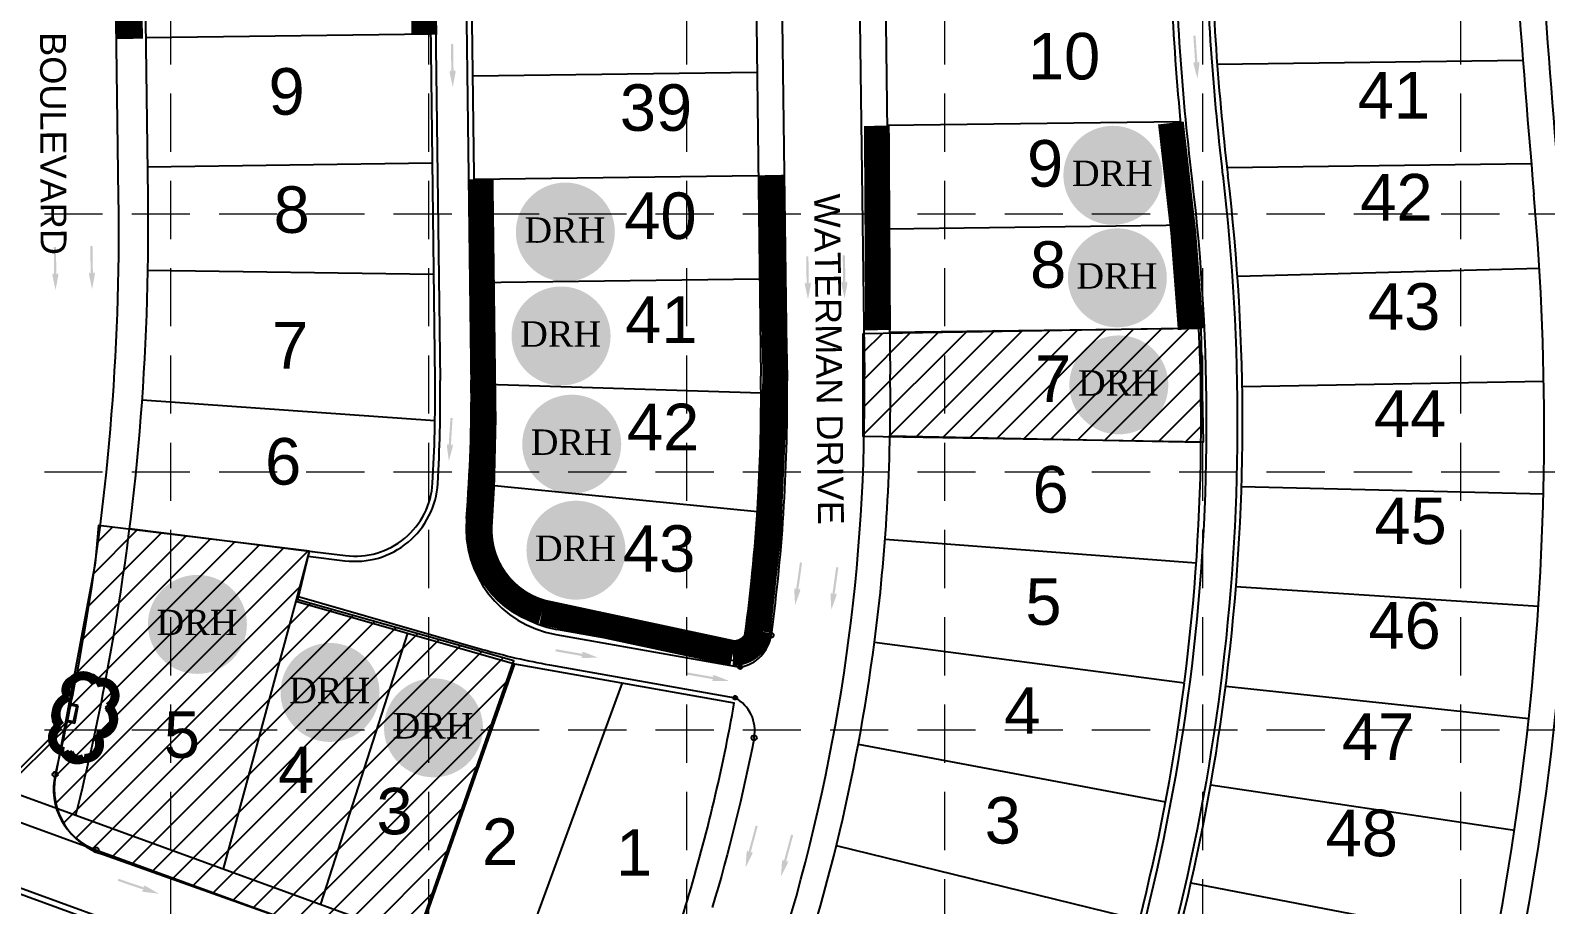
# Model space of a CAD drawing. Header units: inches. Extents: x -5337 to 1057, y 15227 to 19227.
# Drawn here: x -1795 to -1209, y 17458 to 17796 of the extents above; entities that cross this region are included whole.
import ezdxf
from ezdxf.enums import TextEntityAlignment as Align

# ---------------------------------------------------------------- set-up
doc = ezdxf.new("R2010")
doc.units = ezdxf.units.IN
doc.header["$LTSCALE"] = 150
doc.header["$MEASUREMENT"] = 0
doc.linetypes.add('HIDDEN', pattern=[0.375, 0.25, -0.125])
for name, color, linetype in [('1 LOT NUMBER', 7, 'Continuous'), ('BASE', 7, 'Continuous'), ('ECB', 84, 'Continuous'), ('EROSION BLANKET', 84, 'Continuous'), ('grid', 7, 'HIDDEN'), ('LOT NUM', 7, 'Continuous'), ('LOTLINE', 7, 'Continuous'), ('PAVING', 7, 'Continuous'), ('ROW', 7, 'Continuous'), ('SODDED LOT', 2, 'Continuous'), ('STORM', 7, 'Continuous'), ('STORM INLET', 7, 'Continuous')]:
    doc.layers.add(name, color=color, linetype=linetype)
doc.styles.add('DRHorton', font='dutcheb.ttf')
doc.styles.get("Standard").update_dxf_attribs({"font": 'ARIAL.TTF', "height": 25})

# ---------------------------------------------------------------- blocks, each defined once
blk = doc.blocks.new('A$C18F678FE')
at = {"layer": 'BASE', "color": 170, "lineweight": 40, "const_width": 3.51}
blk.add_lwpolyline([(24.74, 19.3, 0.520567), (24.74, 19.3, 0.765195), (25.16, 29.3, 0.417879), (18.11, 33.3, 0.6649), (11.77, 25.13, 0.744833), (5.31, 15.53, 0.975642), (8.29, 5.64, 0.520567), (16.97, 2.85, 0.520567), (19.64, 8.87, 0.540264), (24.74, 19.3)], format="xyb", close=True, dxfattribs=at)
blk = doc.blocks.new('DRHorton')
h = blk.add_hatch(color=1)
h.paths.add_polyline_path([(78.7, 25.78, 1), (40.43, 25.78, 1)])
h.paths.add_polyline_path([(42.33, 17.91), (76.5, 17.91), (76.5, 34.87), (42.33, 34.87)], flags=24)
at = {"layer": 'BASE', "color": 176, "style": 'DRHorton'}
blk.add_text('DRH', height=9.814, dxfattribs=at).set_placement((59.39, 21.64), align=Align.CENTER)

msp = doc.modelspace()

# ---------------------------------------------------------------- hatches: boundary and pattern name
at = {"layer": 'PAVING'}
h = msp.add_hatch(color=256, dxfattribs=at)
edge = h.paths.add_edge_path()
edge.add_line((-1345.27, 17784.29), (-1344.74, 17783.78))
edge.add_line((-1344.74, 17783.78), (-1345.46, 17794.34))
edge.add_line((-1345.46, 17794.34), (-1344.6, 17794.4))
edge.add_line((-1344.6, 17794.4), (-1343.88, 17783.84))
edge.add_line((-1343.88, 17783.84), (-1343.31, 17784.43))
edge.add_line((-1343.31, 17784.43), (-1343.31, 17784.43))
edge.add_ellipse((-1343.23, 17783.89), major_axis=(-0.038, 0.559), ratio=0.285714, start_angle=-125.83153, end_angle=14.49672, ccw=False)
edge.add_line((-1343.08, 17783.58), (-1343.08, 17783.58))
edge.add_line((-1343.08, 17783.58), (-1343.87, 17777.78))
edge.add_line((-1343.87, 17777.78), (-1345.39, 17783.42))
edge.add_line((-1345.39, 17783.42), (-1345.39, 17783.42))
edge.add_ellipse((-1345.28, 17783.75), major_axis=(-0.038, 0.559), ratio=0.285714, start_angle=-17.18267, end_angle=124.72693, ccw=False)
edge.add_line((-1345.27, 17784.29), (-1345.27, 17784.29))
edge.add_line((-1345.27, 17784.29), (-1345.27, 17784.29))
edge.add_line((-1345.27, 17784.29), (-1345.27, 17784.29))
h = msp.add_hatch(color=256, dxfattribs=at)
edge = h.paths.add_edge_path()
edge.add_line((-1632.83, 17781.06), (-1632.33, 17780.52))
edge.add_line((-1632.33, 17780.52), (-1632.48, 17791.11))
edge.add_line((-1632.48, 17791.11), (-1631.62, 17791.12))
edge.add_line((-1631.62, 17791.12), (-1631.47, 17780.54))
edge.add_line((-1631.47, 17780.54), (-1630.87, 17781.1))
edge.add_line((-1630.87, 17781.1), (-1630.86, 17781.1))
edge.add_ellipse((-1630.82, 17780.56), major_axis=(-0.008, 0.56), ratio=0.285714, start_angle=-125.83153, end_angle=14.49672, ccw=False)
edge.add_line((-1630.68, 17780.23), (-1630.68, 17780.23))
edge.add_line((-1630.68, 17780.23), (-1631.78, 17774.48))
edge.add_line((-1631.78, 17774.48), (-1633, 17780.2))
edge.add_line((-1633, 17780.2), (-1633, 17780.2))
edge.add_ellipse((-1632.87, 17780.52), major_axis=(-0.008, 0.56), ratio=0.285714, start_angle=-17.18267, end_angle=124.72693, ccw=False)
edge.add_line((-1632.83, 17781.06), (-1632.83, 17781.06))
edge.add_line((-1632.83, 17781.06), (-1632.83, 17781.06))
edge.add_line((-1632.83, 17781.06), (-1632.83, 17781.06))
h = msp.add_hatch(color=256, dxfattribs=at)
edge = h.paths.add_edge_path()
edge.add_line((-1786.4, 17702.57), (-1785.89, 17702.04))
edge.add_line((-1785.89, 17702.04), (-1786.05, 17712.63))
edge.add_line((-1786.05, 17712.63), (-1785.19, 17712.64))
edge.add_line((-1785.19, 17712.64), (-1785.03, 17702.06))
edge.add_line((-1785.03, 17702.06), (-1784.43, 17702.62))
edge.add_line((-1784.43, 17702.62), (-1784.43, 17702.62))
edge.add_ellipse((-1784.38, 17702.08), major_axis=(-0.008, 0.56), ratio=0.285714, start_angle=-125.83153, end_angle=14.49672, ccw=False)
edge.add_line((-1784.25, 17701.75), (-1784.25, 17701.75))
edge.add_line((-1784.25, 17701.75), (-1785.35, 17696))
edge.add_line((-1785.35, 17696), (-1786.57, 17701.72))
edge.add_line((-1786.57, 17701.72), (-1786.57, 17701.72))
edge.add_ellipse((-1786.44, 17702.04), major_axis=(-0.008, 0.56), ratio=0.285714, start_angle=-17.18267, end_angle=124.72693, ccw=False)
edge.add_line((-1786.4, 17702.58), (-1786.4, 17702.57))
edge.add_line((-1786.4, 17702.57), (-1786.4, 17702.57))
edge.add_line((-1786.4, 17702.57), (-1786.4, 17702.57))
h = msp.add_hatch(color=256, dxfattribs=at)
edge = h.paths.add_edge_path()
edge.add_line((-1772.27, 17702.92), (-1771.76, 17702.39))
edge.add_line((-1771.76, 17702.39), (-1771.92, 17712.97))
edge.add_line((-1771.92, 17712.97), (-1771.06, 17712.99))
edge.add_line((-1771.06, 17712.99), (-1770.9, 17702.41))
edge.add_line((-1770.9, 17702.41), (-1770.3, 17702.96))
edge.add_line((-1770.3, 17702.96), (-1770.3, 17702.97))
edge.add_ellipse((-1770.25, 17702.42), major_axis=(-0.008, 0.56), ratio=0.285714, start_angle=-125.83153, end_angle=14.49672, ccw=False)
edge.add_line((-1770.12, 17702.1), (-1770.12, 17702.1))
edge.add_line((-1770.12, 17702.1), (-1771.21, 17696.35))
edge.add_line((-1771.21, 17696.35), (-1772.44, 17702.07))
edge.add_line((-1772.44, 17702.07), (-1772.43, 17702.07))
edge.add_ellipse((-1772.31, 17702.39), major_axis=(-0.008, 0.56), ratio=0.285714, start_angle=-17.18267, end_angle=124.72693, ccw=False)
edge.add_line((-1772.27, 17702.92), (-1772.27, 17702.92))
edge.add_line((-1772.27, 17702.92), (-1772.27, 17702.92))
edge.add_line((-1772.27, 17702.92), (-1772.27, 17702.92))
h = msp.add_hatch(color=256, dxfattribs=at)
edge = h.paths.add_edge_path()
edge.add_line((-1495.48, 17698.98), (-1494.97, 17698.45))
edge.add_line((-1494.97, 17698.45), (-1495.13, 17709.03))
edge.add_line((-1495.13, 17709.03), (-1494.27, 17709.05))
edge.add_line((-1494.27, 17709.05), (-1494.11, 17698.46))
edge.add_line((-1494.11, 17698.46), (-1493.51, 17699.02))
edge.add_line((-1493.51, 17699.02), (-1493.51, 17699.02))
edge.add_ellipse((-1493.46, 17698.48), major_axis=(-0.008, 0.56), ratio=0.285714, start_angle=-125.83153, end_angle=14.49672, ccw=False)
edge.add_line((-1493.33, 17698.16), (-1493.33, 17698.16))
edge.add_line((-1493.33, 17698.16), (-1494.43, 17692.41))
edge.add_line((-1494.43, 17692.41), (-1495.65, 17698.13))
edge.add_line((-1495.65, 17698.13), (-1495.65, 17698.13))
edge.add_ellipse((-1495.52, 17698.45), major_axis=(-0.008, 0.56), ratio=0.285714, start_angle=-17.18267, end_angle=124.72693, ccw=False)
edge.add_line((-1495.48, 17698.98), (-1495.48, 17698.98))
edge.add_line((-1495.48, 17698.98), (-1495.48, 17698.98))
edge.add_line((-1495.48, 17698.98), (-1495.48, 17698.98))
h = msp.add_hatch(color=256, dxfattribs=at)
edge = h.paths.add_edge_path()
edge.add_line((-1481.35, 17699.33), (-1480.84, 17698.8))
edge.add_line((-1480.84, 17698.8), (-1481, 17709.38))
edge.add_line((-1481, 17709.38), (-1480.14, 17709.4))
edge.add_line((-1480.14, 17709.4), (-1479.98, 17698.81))
edge.add_line((-1479.98, 17698.81), (-1479.38, 17699.37))
edge.add_line((-1479.38, 17699.37), (-1479.38, 17699.37))
edge.add_ellipse((-1479.33, 17698.83), major_axis=(-0.008, 0.56), ratio=0.285714, start_angle=-125.83153, end_angle=14.49672, ccw=False)
edge.add_line((-1479.2, 17698.51), (-1479.2, 17698.51))
edge.add_line((-1479.2, 17698.51), (-1480.29, 17692.76))
edge.add_line((-1480.29, 17692.76), (-1481.52, 17698.48))
edge.add_line((-1481.52, 17698.48), (-1481.51, 17698.47))
edge.add_ellipse((-1481.39, 17698.8), major_axis=(-0.008, 0.56), ratio=0.285714, start_angle=-17.18267, end_angle=124.72693, ccw=False)
edge.add_line((-1481.35, 17699.33), (-1481.35, 17699.33))
edge.add_line((-1481.35, 17699.33), (-1481.35, 17699.33))
edge.add_line((-1481.35, 17699.33), (-1481.35, 17699.33))
h = msp.add_hatch(color=256, dxfattribs=at)
edge = h.paths.add_edge_path()
edge.add_line((-1633.82, 17636.53), (-1633.35, 17635.96))
edge.add_line((-1633.35, 17635.96), (-1632.68, 17646.52))
edge.add_line((-1632.68, 17646.52), (-1631.82, 17646.47))
edge.add_line((-1631.82, 17646.47), (-1632.5, 17635.91))
edge.add_line((-1632.5, 17635.91), (-1631.85, 17636.42))
edge.add_line((-1631.85, 17636.42), (-1631.85, 17636.42))
edge.add_ellipse((-1631.85, 17635.87), major_axis=(0.036, 0.559), ratio=0.285714, start_angle=-125.83153, end_angle=14.49672, ccw=False)
edge.add_line((-1631.74, 17635.54), (-1631.74, 17635.54))
edge.add_line((-1631.74, 17635.54), (-1633.28, 17629.9))
edge.add_line((-1633.28, 17629.9), (-1634.05, 17635.69))
edge.add_line((-1634.05, 17635.69), (-1634.05, 17635.69))
edge.add_ellipse((-1633.9, 17636), major_axis=(0.036, 0.559), ratio=0.285714, start_angle=-17.18267, end_angle=124.72693, ccw=False)
edge.add_line((-1633.82, 17636.53), (-1633.82, 17636.53))
edge.add_line((-1633.82, 17636.53), (-1633.82, 17636.53))
edge.add_line((-1633.82, 17636.53), (-1633.82, 17636.53))
h = msp.add_hatch(color=256, dxfattribs=at)
edge = h.paths.add_edge_path()
edge.add_line((-1499.45, 17580.84), (-1499.03, 17580.24))
edge.add_line((-1499.03, 17580.24), (-1497.55, 17590.72))
edge.add_line((-1497.55, 17590.72), (-1496.7, 17590.6))
edge.add_line((-1496.7, 17590.6), (-1498.18, 17580.12))
edge.add_line((-1498.18, 17580.12), (-1497.5, 17580.58))
edge.add_line((-1497.5, 17580.58), (-1497.5, 17580.58))
edge.add_ellipse((-1497.53, 17580.04), major_axis=(0.078, 0.554), ratio=0.285714, start_angle=-125.83153, end_angle=14.49672, ccw=False)
edge.add_line((-1497.45, 17579.69), (-1497.45, 17579.69))
edge.add_line((-1497.45, 17579.69), (-1499.42, 17574.19))
edge.add_line((-1499.42, 17574.19), (-1499.75, 17580.02))
edge.add_line((-1499.75, 17580.02), (-1499.74, 17580.02))
edge.add_ellipse((-1499.57, 17580.32), major_axis=(0.078, 0.554), ratio=0.285714, start_angle=-17.18267, end_angle=124.72693, ccw=False)
edge.add_line((-1499.45, 17580.84), (-1499.45, 17580.84))
edge.add_line((-1499.45, 17580.84), (-1499.45, 17580.84))
edge.add_line((-1499.45, 17580.84), (-1499.45, 17580.84))
h = msp.add_hatch(color=256, dxfattribs=at)
edge = h.paths.add_edge_path()
edge.add_line((-1485.43, 17579), (-1485.01, 17578.4))
edge.add_line((-1485.01, 17578.4), (-1483.53, 17588.88))
edge.add_line((-1483.53, 17588.88), (-1482.68, 17588.76))
edge.add_line((-1482.68, 17588.76), (-1484.16, 17578.28))
edge.add_line((-1484.16, 17578.28), (-1483.48, 17578.74))
edge.add_line((-1483.48, 17578.74), (-1483.48, 17578.74))
edge.add_ellipse((-1483.52, 17578.2), major_axis=(0.078, 0.554), ratio=0.285714, start_angle=-125.83153, end_angle=14.49672, ccw=False)
edge.add_line((-1483.43, 17577.85), (-1483.44, 17577.85))
edge.add_line((-1483.44, 17577.85), (-1485.41, 17572.35))
edge.add_line((-1485.41, 17572.35), (-1485.73, 17578.18))
edge.add_line((-1485.73, 17578.18), (-1485.73, 17578.18))
edge.add_ellipse((-1485.55, 17578.48), major_axis=(0.078, 0.554), ratio=0.285714, start_angle=-17.18267, end_angle=124.72693, ccw=False)
edge.add_line((-1485.43, 17579), (-1485.43, 17579))
edge.add_line((-1485.43, 17579), (-1485.43, 17579))
edge.add_line((-1485.43, 17579), (-1485.43, 17579))
h = msp.add_hatch(color=256, dxfattribs=at)
edge = h.paths.add_edge_path()
edge.add_line((-1582.26, 17554.06), (-1581.64, 17554.46))
edge.add_line((-1581.64, 17554.46), (-1592.07, 17556.3))
edge.add_line((-1592.07, 17556.3), (-1591.92, 17557.15))
edge.add_line((-1591.92, 17557.15), (-1581.5, 17555.31))
edge.add_line((-1581.5, 17555.31), (-1581.93, 17556))
edge.add_line((-1581.93, 17556), (-1581.93, 17556))
edge.add_ellipse((-1581.39, 17555.95), major_axis=(-0.551, 0.097), ratio=0.285714, start_angle=-125.83153, end_angle=14.49672, ccw=False)
edge.add_line((-1581.05, 17556.02), (-1581.05, 17556.02))
edge.add_line((-1581.05, 17556.02), (-1575.61, 17553.86))
edge.add_line((-1575.61, 17553.86), (-1581.45, 17553.74))
edge.add_line((-1581.45, 17553.74), (-1581.45, 17553.74))
edge.add_ellipse((-1581.74, 17553.92), major_axis=(-0.551, 0.097), ratio=0.285714, start_angle=-17.18267, end_angle=124.72693, ccw=False)
edge.add_line((-1582.26, 17554.06), (-1582.26, 17554.06))
edge.add_line((-1582.26, 17554.06), (-1582.26, 17554.06))
edge.add_line((-1582.26, 17554.06), (-1582.26, 17554.06))
h = msp.add_hatch(color=256, dxfattribs=at)
edge = h.paths.add_edge_path()
edge.add_line((-1531.68, 17545.11), (-1531.06, 17545.51))
edge.add_line((-1531.06, 17545.51), (-1541.49, 17547.35))
edge.add_line((-1541.49, 17547.35), (-1541.34, 17548.2))
edge.add_line((-1541.34, 17548.2), (-1530.92, 17546.36))
edge.add_line((-1530.92, 17546.36), (-1531.35, 17547.05))
edge.add_line((-1531.35, 17547.05), (-1531.35, 17547.05))
edge.add_ellipse((-1530.81, 17547), major_axis=(-0.551, 0.097), ratio=0.285714, start_angle=-125.83153, end_angle=14.49672, ccw=False)
edge.add_line((-1530.47, 17547.07), (-1530.47, 17547.07))
edge.add_line((-1530.47, 17547.07), (-1525.03, 17544.91))
edge.add_line((-1525.03, 17544.91), (-1530.87, 17544.78))
edge.add_line((-1530.87, 17544.78), (-1530.87, 17544.79))
edge.add_ellipse((-1531.16, 17544.97), major_axis=(-0.551, 0.097), ratio=0.285714, start_angle=-17.18267, end_angle=124.72693, ccw=False)
edge.add_line((-1531.68, 17545.11), (-1531.68, 17545.11))
edge.add_line((-1531.68, 17545.11), (-1531.68, 17545.11))
edge.add_line((-1531.68, 17545.11), (-1531.68, 17545.11))
h = msp.add_hatch(color=256, dxfattribs=at)
edge = h.paths.add_edge_path()
edge.add_line((-1517.78, 17479.4), (-1517.43, 17478.75))
edge.add_line((-1517.43, 17478.75), (-1514.68, 17488.97))
edge.add_line((-1514.68, 17488.97), (-1513.85, 17488.74))
edge.add_line((-1513.85, 17488.74), (-1516.6, 17478.52))
edge.add_line((-1516.6, 17478.52), (-1515.87, 17478.9))
edge.add_line((-1515.87, 17478.9), (-1515.87, 17478.9))
edge.add_ellipse((-1515.97, 17478.36), major_axis=(0.146, 0.541), ratio=0.285714, start_angle=-125.83153, end_angle=14.49672, ccw=False)
edge.add_line((-1515.93, 17478.01), (-1515.93, 17478.01))
edge.add_line((-1515.93, 17478.01), (-1518.56, 17472.79))
edge.add_line((-1518.56, 17472.79), (-1518.17, 17478.62))
edge.add_line((-1518.17, 17478.62), (-1518.17, 17478.62))
edge.add_ellipse((-1517.96, 17478.89), major_axis=(0.146, 0.541), ratio=0.285714, start_angle=-17.18267, end_angle=124.72693, ccw=False)
edge.add_line((-1517.77, 17479.4), (-1517.78, 17479.4))
edge.add_line((-1517.78, 17479.4), (-1517.78, 17479.4))
edge.add_line((-1517.78, 17479.4), (-1517.78, 17479.4))
h = msp.add_hatch(color=256, dxfattribs=at)
edge = h.paths.add_edge_path()
edge.add_line((-1504.09, 17475.85), (-1503.75, 17475.2))
edge.add_line((-1503.75, 17475.2), (-1500.99, 17485.42))
edge.add_line((-1500.99, 17485.42), (-1500.16, 17485.2))
edge.add_line((-1500.16, 17485.2), (-1502.92, 17474.98))
edge.add_line((-1502.92, 17474.98), (-1502.19, 17475.35))
edge.add_line((-1502.19, 17475.35), (-1502.19, 17475.35))
edge.add_ellipse((-1502.29, 17474.82), major_axis=(0.146, 0.541), ratio=0.285714, start_angle=-125.83153, end_angle=14.49672, ccw=False)
edge.add_line((-1502.25, 17474.47), (-1502.25, 17474.47))
edge.add_line((-1502.25, 17474.47), (-1504.88, 17469.24))
edge.add_line((-1504.88, 17469.24), (-1504.48, 17475.08))
edge.add_line((-1504.48, 17475.08), (-1504.48, 17475.08))
edge.add_ellipse((-1504.27, 17475.35), major_axis=(0.146, 0.541), ratio=0.285714, start_angle=-17.18267, end_angle=124.72693, ccw=False)
edge.add_line((-1504.09, 17475.85), (-1504.09, 17475.85))
edge.add_line((-1504.09, 17475.85), (-1504.09, 17475.85))
edge.add_line((-1504.09, 17475.85), (-1504.09, 17475.85))
h = msp.add_hatch(color=256, dxfattribs=at)
edge = h.paths.add_edge_path()
edge.add_line((-1751.29, 17465.6), (-1750.94, 17464.96))
edge.add_line((-1750.94, 17464.96), (-1760.96, 17468.35))
edge.add_line((-1760.96, 17468.35), (-1761.24, 17467.54))
edge.add_line((-1761.24, 17467.54), (-1751.21, 17464.14))
edge.add_line((-1751.21, 17464.14), (-1751.93, 17463.74))
edge.add_line((-1751.93, 17463.74), (-1751.93, 17463.74))
edge.add_ellipse((-1751.43, 17463.53), major_axis=(-0.53, 0.18), ratio=0.285714, start_angle=345.50328, end_angle=485.83153)
edge.add_line((-1751.16, 17463.3), (-1751.16, 17463.3))
edge.add_line((-1751.16, 17463.3), (-1745.36, 17462.58))
edge.add_line((-1745.36, 17462.58), (-1750.42, 17465.5))
edge.add_line((-1750.42, 17465.5), (-1750.42, 17465.5))
edge.add_ellipse((-1750.77, 17465.47), major_axis=(-0.53, 0.18), ratio=0.285714, start_angle=235.27307, end_angle=377.18267)
edge.add_line((-1751.29, 17465.6), (-1751.29, 17465.6))
edge.add_line((-1751.29, 17465.6), (-1751.29, 17465.6))
edge.add_line((-1751.29, 17465.6), (-1751.29, 17465.6))
at = {"layer": 'SODDED LOT'}
h = msp.add_hatch(dxfattribs=at)
h.set_pattern_fill('ANSI31', color=256, scale=60, style=0)
h.paths.add_polyline_path([(-1473.11, 17679.24), (-1342.5, 17681.41), (-1341.64, 17637.21), (-1473.11, 17639.38)])
h = msp.add_hatch(dxfattribs=at)
h.set_pattern_fill('ANSI31', color=256, scale=60, style=0)
edge = h.paths.add_edge_path()
edge.add_line((-1687.18, 17594.99), (-1768.72, 17604.94))
edge.add_line((-1768.72, 17604.94), (-1770.06, 17590.4))
edge.add_line((-1770.06, 17590.4), (-1785.38, 17508.12))
edge.add_arc((-1759.16, 17503.24), 26.66, 169.45685, 253.33439)
edge.add_line((-1766.81, 17477.7), (-1649, 17435.86))
edge.add_line((-1649, 17435.86), (-1608.1, 17552.59))
edge.add_line((-1608.1, 17552.59), (-1691.73, 17576.21))
edge.add_line((-1691.73, 17576.21), (-1687.18, 17594.99))

# ---------------------------------------------------------------- linework, layer by layer
at = {"layer": 'BASE', "color": 170, "lineweight": 40}
msp.add_line((-1766.05, 17534.62), (-1766.05, 17534.62), dxfattribs=at)
msp.add_line((-1766.05, 17534.62), (-1766.05, 17534.62), dxfattribs=at)
for centre, radius, start, end in [((-1772.95, 17541.75), 5.7, 28.41023, 119.12631), ((-1775.89, 17541.12), 5.61, 88.24072, 222.72049), ((-1768.32, 17539.29), 5.19, 296.03521, 85.72742), ((-1780.43, 17531.29), 6.04, 86.00093, 232.72078), ((-1771.04, 17529.8), 6.94, 290.49751, 44.02054), ((-1781.39, 17522.08), 5.17, 121.50251, 298.67698), ((-1771.48, 17520.49), 4.02, 294.35214, 44.35214), ((-1774.12, 17520.37), 5.56, 210.47517, 320.47517)]:
    msp.add_arc(centre, radius, start, end, dxfattribs=at)
at = {"layer": 'EROSION BLANKET', "const_width": 10}
for points in [[(-1759.27, 17943.93), (-1758.79, 17906.83), (-1757.54, 17853.7), (-1757.12, 17825.14), (-1756.52, 17793.11)], [(-1642.74, 17794.69), (-1645.36, 17945.25)], [(-1467.81, 17759.5), (-1467.35, 17680.49)], [(-1354.12, 17760.59), (-1349.35, 17718.36), (-1346.47, 17680.9)], [(-1513.79, 17564.11), (-1509.79, 17601.42), (-1507.04, 17662.22), (-1508.67, 17740.47)]]:
    msp.add_lwpolyline(points, dxfattribs=at)
at = {"layer": 'EROSION BLANKET'}
msp.add_lwpolyline([(-1621, 17738.86, 10, 10, 0), (-1619.82, 17645.67, 10, 10, 0), (-1620.41, 17620.34, 10, 10, 0), (-1621.3, 17605.24, 10, 10, 0.351891), (-1597.3, 17571.47, 10, 10, 0), (-1523.41, 17555.67, 10, 10, 0.376414), (-1513.38, 17564.09, 95.56, 95.04, 0)], format="xyseb", dxfattribs=at)
at = {"layer": 'grid', "color": 252, "linetype": 'HIDDEN', "lineweight": 0, "ltscale": 0.6}
for p, q in [((-1740.89, 19121.98), (-1740.89, 15630.29)), ((-1641.14, 19121.98), (-1641.14, 15630.29)), ((-1541.39, 19121.98), (-1541.39, 15630.29)), ((-1441.64, 19121.98), (-1441.64, 15630.29)), ((-1341.89, 19121.98), (-1341.89, 15630.29)), ((-1242.14, 19121.98), (-1242.14, 15630.29)), ((-5232.14, 17725.48), (952.36, 17725.48)), ((-5232.14, 17625.73), (952.36, 17625.73)), ((-5232.14, 17525.98), (952.36, 17525.98))]:
    msp.add_line(p, q, dxfattribs=at)
at = {"layer": 'LOTLINE'}
for p, q in [((-1640.35, 17795), (-1750.41, 17793.51)), ((-1218.01, 17784.71), (-1336.25, 17783.2)), ((-1624.14, 17778.89), (-1514.15, 17780.3)), ((-1350.42, 17761.02), (-1463.88, 17759.57)), ((-1639.68, 17745), (-1749.73, 17743.52)), ((-1623.63, 17738.9), (-1513.64, 17740.3)), ((-1214.79, 17744.75), (-1332.43, 17743.25)), ((-1346.11, 17721.07), (-1463.37, 17719.58)), ((-1639.16, 17702.02), (-1749.63, 17703.52)), ((-1623.12, 17698.9), (-1513.13, 17700.3)), ((-1211.68, 17704.3), (-1328.41, 17701.3)), ((-1343.27, 17681.11), (-1462.86, 17679.58)), ((-1622.62, 17659.79), (-1512.6, 17656.31)), ((-1326.57, 17658.69), (-1210, 17660.78)), ((-1751.83, 17653.57), (-1638.66, 17645.53)), ((-1462.74, 17639.58), (-1342.49, 17637.18)), ((-1623.55, 17621.14), (-1514.01, 17610.34)), ((-1326.84, 17619.98), (-1210.12, 17617.23)), ((-1756.71, 17603.8), (-1687.23, 17595.1)), ((-1464.64, 17599.63), (-1344.33, 17590.58)), ((-1687.23, 17595.1), (-1692.49, 17575.68)), ((-1328.97, 17581.34), (-1212.05, 17573.72)), ((-1692.49, 17575.68), (-1720.52, 17472.26)), ((-1649.23, 17563.29), (-1682.93, 17458.58)), ((-1468.74, 17559.85), (-1348.91, 17544.16)), ((-1607.9, 17551.45), (-1645.34, 17444.9)), ((-1566.33, 17544.09), (-1607.76, 17431.21)), ((-1332.95, 17542.86), (-1215.78, 17530.33)), ((-1475.02, 17520.36), (-1356.22, 17498.07)), ((-1338.75, 17504.64), (-1221.31, 17487.13)), ((-1483.48, 17481.28), (-1366.22, 17452.51)), ((-1346.37, 17466.78), (-1228.63, 17444.2))]:
    msp.add_line(p, q, dxfattribs=at)
at = {"layer": 'PAVING'}
for p, q in [((-1646.49, 18432.37), (-1636.64, 17661.07)), ((-1770.47, 18428.54), (-1761.08, 17731.84)), ((-1634.48, 18431.53), (-1624.64, 17661.22)), ((-1512.33, 18420.54), (-1502.65, 17662.78)), ((-1482.31, 18419.74), (-1472.65, 17663.16)), ((-1687.76, 17593.15), (-1691.97, 17577.61)), ((-1687.76, 17593.15), (-1673.5, 17591.36)), ((-1691.97, 17577.61), (-1620.23, 17557.06)), ((-1591.97, 17562.85), (-1520.62, 17550.22)), ((-1594.35, 17551.08), (-1522.58, 17538.38)), ((-1838.66, 17504.62), (-1383.65, 17339))]:
    msp.add_line(p, q, dxfattribs=at)
for centre, radius in [((-1508.73, 17562.56), 1), ((-1520.62, 17550.22), 0.75), ((-1522.58, 17538.38), 0.75), ((-1515.26, 17522.9), 1), ((-1785.49, 17508.75), 1), ((-1769.71, 17479.52), 1)]:
    msp.add_circle(centre, radius, dxfattribs=at)
for centre, radius, start, end in [((3792.33, 18168.26), 5015, 180.73165, 184.9699), ((-355.04, 17857.06), 998, 180.73165, 186.79378), ((-355.04, 17857.06), 986, 180.73165, 186.79378), ((-2187.59, 17654.03), 551, 356.58418, 0.73156), ((-2187.59, 17654.03), 563, 355.27565, 0.73151), ((-2187.59, 17654.03), 715, 343.30583, 0.73165), ((-1669.52, 17623.11), 32, 262.85594, 356.58418), ((-1584.65, 17604.2), 42, 175.27565, 259.96464), ((-1523.1, 17564.51), 14.5, 279.81918, 352.27337), ((-1549.74, 17803.16), 256, 254.01647, 259.96464), ((-1529.5, 17525.64), 14.5, 349.09571, 61.46788), ((-1761.16, 17503.01), 25, 166.73762, 249.99825)]:
    msp.add_arc(centre, radius, start, end, dxfattribs=at)
at = {"layer": 'PAVING', "extrusion": (0, 0, -1)}
for centre, radius, start, end in [((2134.45, 17645.07), 806, 173.20622, 187.27905), ((2134.45, 17645.07), 794, 173.20622, 187.27905), ((2679.49, 17719.46), 918.5, 179.22767, 190.41364), ((2187.59, 17654.03), 685, 179.26835, 187.67409), ((2679.49, 17719.46), 918.5, 190.41364, 193.26238), ((2134.45, 17645.07), 794, 187.27905, 201.50295), ((2134.45, 17645.07), 806, 187.27905, 201.48063), ((2259.83, 17641.97), 1060, 185.62788, 198.07316), ((2259.83, 17641.97), 1090, 185.62788, 198.07538), ((2187.59, 17654.03), 685, 191.03669, 196.69417)]:
    msp.add_arc(centre, radius, start, end, dxfattribs=at)
at = {"layer": 'ROW'}
for p, q in [((-1749.58, 17732), (-1759.18, 18444.61)), ((-1648.49, 18432.54), (-1638.64, 17661.04)), ((-1632.48, 18431.42), (-1622.64, 17661.25)), ((-1522.45, 18430.24), (-1512.65, 17662.65)), ((-1472.44, 18430.04), (-1462.65, 17663.29)), ((-1687.23, 17595.1), (-1692.49, 17575.68)), ((-1687.23, 17595.1), (-1686.04, 17594.95)), ((-1687.23, 17595.1), (-1673.25, 17593.34)), ((-1692.49, 17575.68), (-1607.9, 17551.45)), ((-1591.62, 17564.82), (-1520.32, 17552.2)), ((-1607.9, 17551.45), (-1522.92, 17536.41)), ((-1835.24, 17514.02), (-1777.49, 17493)), ((-1777.49, 17493), (-1358.81, 17340.6))]:
    msp.add_line(p, q, dxfattribs=at)
for centre, radius, start, end in [((3792.33, 18168.26), 5025, 180.73165, 184.9699), ((-355.04, 17857.06), 1000, 180.73165, 186.79378), ((-347.04, 17857.58), 992, 180.73165, 186.78028), ((-2134.45, 17645.07), 808, 352.8913, 6.78028), ((-2134.45, 17645.07), 792, 352.70907, 6.79378), ((-2679.49, 17719.46), 930, 349.58636, 0.77233), ((-2259.83, 17641.97), 1050, 353.89673, 4.9699), ((-2187.59, 17654.03), 549, 356.58418, 0.73165), ((-2187.59, 17654.03), 565, 355.27565, 0.73165), ((-2187.59, 17654.03), 675, 351.32289, 0.73165), ((-2187.59, 17654.03), 725, 352.53611, 0.73165), ((-1669.52, 17623.11), 30, 262.85594, 356.58418), ((-1584.65, 17604.2), 40, 175.27565, 259.96464), ((-2187.59, 17654.03), 725, 339.99826, 352.53611), ((-2187.59, 17654.03), 725, 339.99826, 352.53611), ((-2679.49, 17719.46), 930, 345.90603, 349.58636), ((-2134.45, 17645.07), 792, 339.99826, 352.6796), ((-2134.45, 17645.07), 808, 339.99826, 352.8913), ((-2187.59, 17654.03), 675, 343.30575, 349.96464), ((-2259.83, 17641.97), 1050, 341.36257, 353.89673), ((-2259.83, 17641.97), 1100, 341.30055, 354.37212), ((-2187.59, 17654.03), 675, 339.99826, 343.30575)]:
    msp.add_arc(centre, radius, start, end, dxfattribs=at)
at = {"layer": 'SODDED LOT'}
msp.add_lwpolyline([(-1473.11, 17679.24), (-1342.5, 17681.41), (-1341.64, 17637.21), (-1473.11, 17639.38)], close=True, dxfattribs=at)
msp.add_lwpolyline([(-1687.18, 17594.99), (-1768.72, 17604.94), (-1770.06, 17590.4), (-1785.38, 17508.12, 0.383251), (-1766.81, 17477.7), (-1649, 17435.86), (-1608.1, 17552.59), (-1691.73, 17576.21)], format="xyb", close=True, dxfattribs=at)
at = {"layer": 'STORM', "color": 5}
for p, q in [((-1810.16, 17500.25), (-1780.88, 17529.16)), ((-1809.81, 17498.49), (-1779.11, 17528.8)), ((-1711.48, 17430.53), (-1807.27, 17465.39)), ((-1710.71, 17432.64), (-1803.49, 17466.41))]:
    msp.add_line(p, q, dxfattribs=at)
at = {"layer": 'STORM INLET', "color": 5}
for p, q in [((-1780, 17536.12), (-1781.38, 17529.26)), ((-1780, 17536.12), (-1781.38, 17529.26)), ((-1779.61, 17535.53), (-1780.79, 17529.65)), ((-1779.61, 17535.53), (-1780.79, 17529.65)), ((-1776.57, 17535.43), (-1780, 17536.12)), ((-1776.57, 17535.43), (-1780, 17536.12)), ((-1777.16, 17535.04), (-1779.61, 17535.53)), ((-1777.16, 17535.04), (-1779.61, 17535.53)), ((-1777.95, 17528.57), (-1776.57, 17535.43)), ((-1777.95, 17528.57), (-1776.57, 17535.43)), ((-1780.79, 17529.65), (-1778.34, 17529.16)), ((-1780.79, 17529.65), (-1778.34, 17529.16)), ((-1778.34, 17529.16), (-1777.16, 17535.04)), ((-1778.34, 17529.16), (-1777.16, 17535.04)), ((-1781.38, 17529.26), (-1777.95, 17528.57)), ((-1781.38, 17529.26), (-1777.95, 17528.57))]:
    msp.add_line(p, q, dxfattribs=at)

# ---------------------------------------------------------------- block references
at = {"layer": 'ECB', "rotation": 190.5201311010003}
msp.add_blockref('A$C18F678FE', (-1762.63, 17550.98), dxfattribs=at)
at = {"layer": 'grid', "zscale": 1.213134165493395}
for p in [(-1436.13, 17714.59), (-1647.81, 17692.64), (-1434.4, 17674.94), (-1649.46, 17652.46), (-1433.83, 17633.55), (-1645.35, 17610.64), (-1643.71, 17569.64), (-1790.06, 17540.95), (-1738.78, 17514.63), (-1698.79, 17500.96)]:
    msp.add_blockref('DRHorton', p, dxfattribs=at)

# ---------------------------------------------------------------- texts
at = {"layer": '1 LOT NUMBER'}
for s, p in [('10', (-1409.42, 17786.43)), ('9', (-1703, 17772.8)), ('39', (-1567.18, 17766.55)), ('41', (-1281.91, 17771.31)), ('9', (-1409.75, 17744.98)), ('42', (-1280.92, 17731.89)), ('8', (-1701.03, 17727.1)), ('40', (-1565.45, 17724.73)), ('8', (-1408.56, 17705.85)), ('41', (-1565.12, 17684.57)), ('43', (-1277.93, 17689.65)), ('7', (-1701.6, 17674.63)), ('7', (-1406.66, 17661.71)), ('44', (-1275.62, 17648.24)), ('42', (-1564.42, 17643.07)), ('6', (-1704.34, 17629.78)), ('6', (-1407.61, 17618.94)), ('45', (-1275.46, 17606.79)), ('43', (-1565.96, 17596.06)), ('5', (-1410.39, 17575.55)), ('46', (-1277.77, 17566.33)), ('4', (-1418.53, 17533.44)), ('5', (-1743.49, 17524.13)), ('47', (-1288, 17523.31)), ('4', (-1699.25, 17510.48)), ('3', (-1661.25, 17494.55)), ('3', (-1426.13, 17490.97)), ('48', (-1294.33, 17486.08)), ('2', (-1620.49, 17482.72)), ('1', (-1568.69, 17478.51))]:
    msp.add_text(s, height=18, dxfattribs=at).set_placement(p, align=Align.MIDDLE_LEFT)
at = {"layer": 'LOT NUM'}
for s, rotation, p in [('CAPE COD BOULEVARD', 270.18589, (-1786.6, 17872.56)), ('WATERMAN DRIVE    ', 270.70402, (-1487.09, 17733.26))]:
    msp.add_text(s, height=10, rotation=rotation, dxfattribs=at).set_placement(p, align=Align.MIDDLE_LEFT)

doc.saveas('drawing.dxf')
